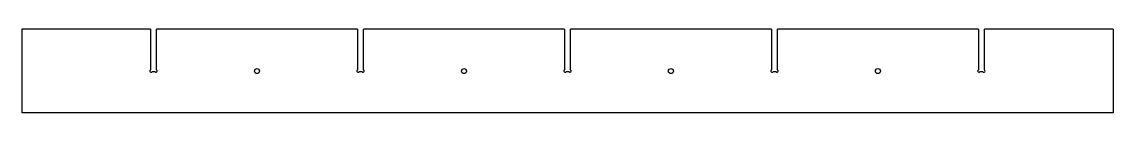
# Model space of a CAD drawing. Header units: millimetres. Extents: x 91 to 1396, y 180 to 280.
import ezdxf

# ---------------------------------------------------------------- set-up
doc = ezdxf.new("R2010")
doc.units = ezdxf.units.MM

msp = doc.modelspace()

# ---------------------------------------------------------------- linework, layer by layer
at = {"color": 7, "linetype": 'Continuous', "lineweight": 25}
for p, q in [((91.1, 279.8), (91.1, 179.8)), ((245.1, 279.8), (91.1, 279.8)), ((245.1, 279.8), (245.1, 231.2)), ((252.1, 231.2), (252.1, 279.8)), ((492.6, 279.8), (252.1, 279.8)), ((492.6, 279.8), (492.6, 231.2)), ((499.6, 231.2), (499.6, 279.8)), ((740.1, 279.8), (499.6, 279.8)), ((740.1, 279.8), (740.1, 231.2)), ((747.1, 231.2), (747.1, 279.8)), ((987.6, 279.8), (747.1, 279.8)), ((987.6, 279.8), (987.6, 231.2)), ((994.6, 231.2), (994.6, 279.8)), ((1235, 279.8), (994.6, 279.8)), ((1235, 279.8), (1235, 231.2)), ((1242, 231.2), (1242, 279.8)), ((1396, 279.8), (1242, 279.8)), ((1396, 279.8), (1396, 179.8)), ((247, 229.3), (250.2, 229.3)), ((494.5, 229.3), (497.7, 229.3)), ((742, 229.3), (745.2, 229.3)), ((989.5, 229.3), (992.6, 229.3)), ((1237, 229.3), (1240.1, 229.3)), ((1396, 179.8), (91.1, 179.8))]:
    msp.add_line(p, q, dxfattribs=at)
for centre in [(372.3, 229.8), (619.8, 229.8), (867.3, 229.8), (1114.8, 229.8)]:
    msp.add_circle(centre, 3, dxfattribs=at)
for centre, start, end in [((245.6, 229.8), 109.4712, 340.5288), ((251.6, 229.8), 199.4712, 70.5288), ((493.1, 229.8), 109.4712, 340.5288), ((499.1, 229.8), 199.4712, 70.5288), ((740.6, 229.8), 109.4712, 340.5288), ((746.6, 229.8), 199.4712, 70.5288), ((988.1, 229.8), 109.4712, 340.5288), ((994.1, 229.8), 199.4712, 70.5288), ((1235.5, 229.8), 109.4712, 340.5288), ((1241.5, 229.8), 199.4712, 70.5288)]:
    msp.add_arc(centre, 1.5, start, end, dxfattribs=at)

doc.saveas('drawing.dxf')
